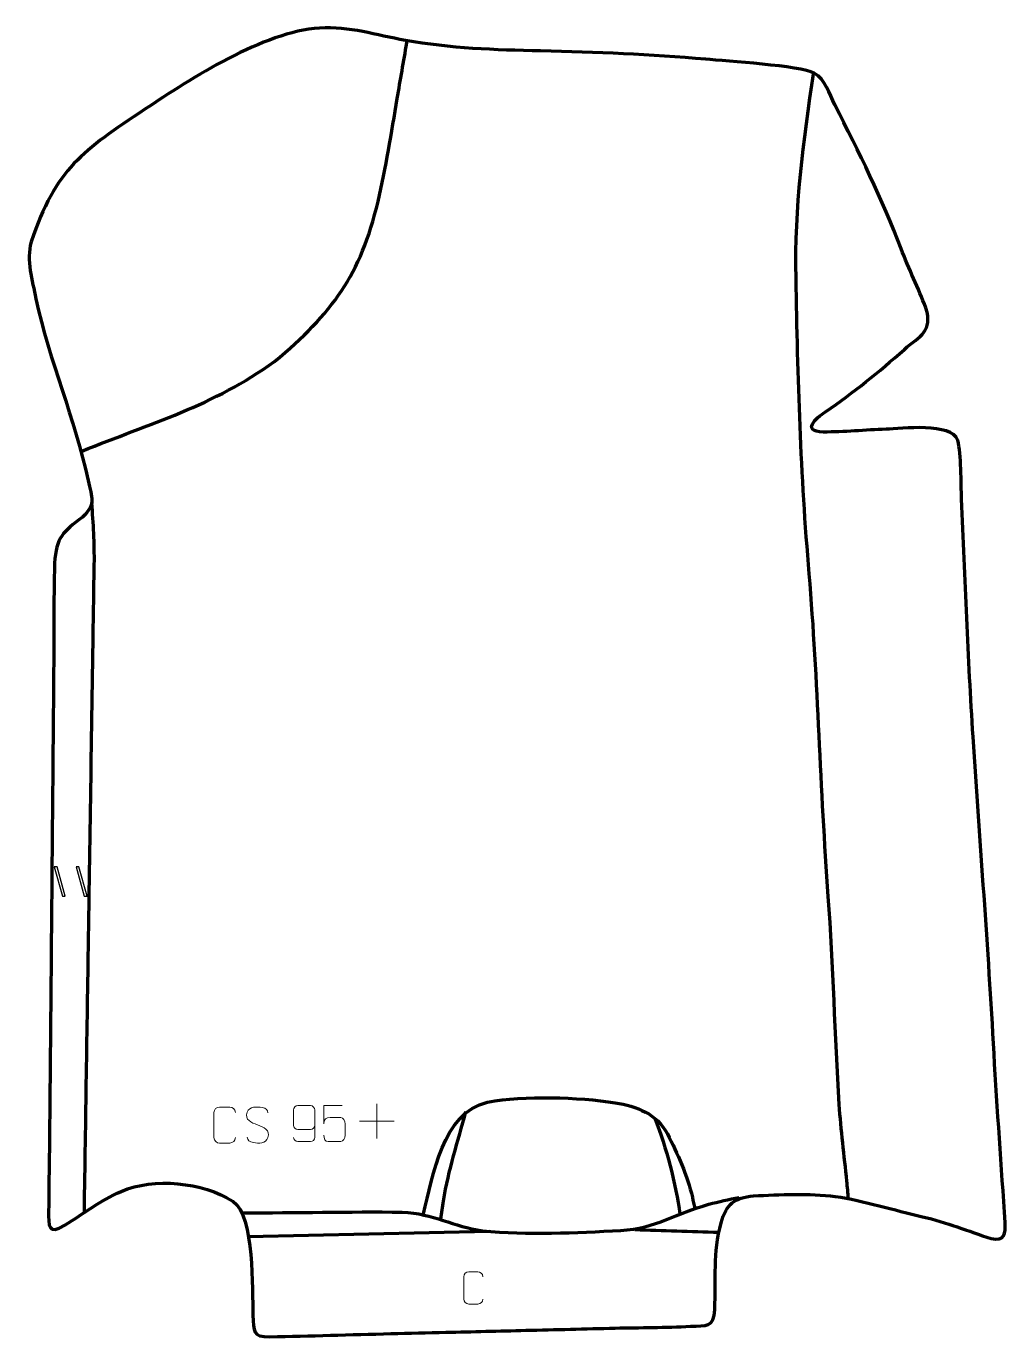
# Model space of a CAD drawing. Header units: millimetres. Extents: x 1235 to 1913, y -30 to 877.
import ezdxf

# ---------------------------------------------------------------- set-up
doc = ezdxf.new("R2010")
doc.units = ezdxf.units.MM
doc.header["$MEASUREMENT"] = 0
doc.layers.add('layer 1', color=7, linetype='Continuous')
doc.layers.add('layer 2', color=7, linetype='Continuous')

msp = doc.modelspace()

# ---------------------------------------------------------------- linework, layer by layer
at = {"layer": 'layer 1', "color": 142, "lineweight": 158}
for points, knots in [([(1273.5577, 582.8326), (1321.002, 601.964), (1364.5493, 614.2302), (1406.938, 644.8136), (1406.938, 644.8136), (1446.9365, 678.571), (1466.5568, 704.3723), (1478.5544, 755.6226), (1478.5544, 755.6226), (1483.9529, 778.6831), (1487.93, 803.441), (1491.9138, 826.8637), (1491.9138, 826.8637), (1494.0975, 839.7033), (1496.2413, 852.5499), (1498.4996, 865.3766), (1498.4996, 865.3766), (1498.4996, 865.3766), (1498.6649, 866.3151), (1498.6649, 866.3151)], [0, 0, 0, 0, 0.16666667, 0.16666667, 0.16666667, 0.16666667, 0.33333333, 0.33333333, 0.33333333, 0.33333333, 0.5, 0.5, 0.5, 0.5, 0.66666667, 0.66666667, 0.66666667, 0.66666667, 1, 1, 1, 1]), ([(1779.9689, 845.2566), (1772.7004, 796.2903), (1766.8055, 752.1942), (1767.6899, 702.4001), (1767.6899, 702.4001), (1768.9372, 633.7773), (1770.8345, 566.3301), (1776.8821, 497.9007), (1776.8821, 497.9007), (1783.0005, 423.5701), (1784.4869, 348.903), (1790.0467, 274.4311), (1790.0467, 274.4311), (1793.5194, 226.466), (1794.5188, 178.4408), (1797.6426, 130.5165), (1797.6426, 130.5165), (1798.7826, 113.0269), (1801.1576, 95.0489), (1802.8514, 77.5129), (1802.8514, 77.5129), (1803.2468, 73.4194), (1803.6428, 69.3259), (1804.0382, 65.2324)], [0, 0, 0, 0, 0.14285714, 0.14285714, 0.14285714, 0.14285714, 0.28571429, 0.28571429, 0.28571429, 0.28571429, 0.42857143, 0.42857143, 0.42857143, 0.42857143, 0.57142857, 0.57142857, 0.57142857, 0.57142857, 0.71428571, 0.71428571, 0.71428571, 0.71428571, 1, 1, 1, 1]), ([(1280.2266, 547.2269), (1281.2515, 532.3504), (1282.1689, 519.4128), (1281.9237, 504.4055), (1281.9237, 504.4055), (1281.5488, 481.4554), (1281.2178, 458.5043), (1280.8666, 435.5538), (1280.8666, 435.5538), (1280.2805, 397.3033), (1279.6944, 359.0528), (1279.1082, 320.8023), (1279.1082, 320.8023), (1279.0105, 314.4272), (1278.9128, 308.0521), (1278.8152, 301.677), (1278.8152, 301.677), (1278.527, 282.8705), (1278.2388, 264.064), (1277.9506, 245.2575), (1277.9506, 245.2575), (1276.9883, 182.463), (1276.0261, 119.6684), (1275.0639, 56.8738), (1275.0639, 56.8738), (1275.0639, 56.8738), (1275.0492, 55.9175), (1275.0492, 55.9175)], [0, 0, 0, 0, 0.125, 0.125, 0.125, 0.125, 0.25, 0.25, 0.25, 0.25, 0.375, 0.375, 0.375, 0.375, 0.5, 0.5, 0.5, 0.5, 0.625, 0.625, 0.625, 0.625, 0.75, 0.75, 0.75, 0.75, 1, 1, 1, 1]), ([(1510.0035, 54.8433), (1516.7584, 81.2277), (1522.8494, 124.8049), (1554.414, 132.2254), (1554.414, 132.2254), (1579.9667, 136.8556), (1617.0154, 135.6409), (1642.7764, 131.8083), (1642.7764, 131.8083), (1657.6552, 129.1883), (1671.4719, 124.356), (1678.8849, 110.1568), (1678.8849, 110.1568), (1685.867, 96.783), (1692.7328, 81.0305), (1696.1466, 66.3304), (1696.1466, 66.3304), (1696.7368, 63.7889), (1697.3133, 61.2681), (1697.957, 58.7382)], [0, 0, 0, 0, 0.16666667, 0.16666667, 0.16666667, 0.16666667, 0.33333333, 0.33333333, 0.33333333, 0.33333333, 0.5, 0.5, 0.5, 0.5, 0.66666667, 0.66666667, 0.66666667, 0.66666667, 1, 1, 1, 1]), ([(1539.2259, 125.7597), (1533.5074, 104.5085), (1527.2339, 85.6992), (1523.6437, 63.7336), (1523.6437, 63.7336), (1522.9743, 59.6381), (1522.344, 55.5353), (1521.7001, 51.4356)], [0, 0, 0, 0, 0.33333333, 0.33333333, 0.33333333, 0.33333333, 1, 1, 1, 1]), ([(1384.8094, 55.4755), (1421.5812, 55.6684), (1458.5057, 56.3817), (1495.2594, 56.0547), (1495.2594, 56.0547), (1516.9029, 55.1525), (1530.7469, 45.8637), (1550.8404, 43.1836), (1550.8404, 43.1836), (1582.1597, 39.981), (1615.2541, 41.8847), (1646.7222, 43.3062), (1646.7222, 43.3062), (1670.9057, 44.745), (1685.0665, 55.3957), (1707.4683, 61.4608), (1707.4683, 61.4608), (1714.4385, 63.348), (1721.4143, 64.8424), (1728.5062, 66.1805)], [0, 0, 0, 0, 0.16666667, 0.16666667, 0.16666667, 0.16666667, 0.33333333, 0.33333333, 0.33333333, 0.33333333, 0.5, 0.5, 0.5, 0.5, 0.66666667, 0.66666667, 0.66666667, 0.66666667, 1, 1, 1, 1])]:
    msp.add_open_spline(points, degree=3, knots=knots, dxfattribs=at)
at = {"layer": 'layer 1', "color": 142}
for points in [[(1260.0995, 274.7894), (1260.0995, 274.7894), (1254.4531, 295.0372), (1254.4531, 295.0372), (1254.4531, 295.0372), (1254.4531, 295.0372), (1256.3716, 295.0372), (1256.3716, 295.0372), (1256.3716, 295.0372), (1256.3716, 295.0372), (1262.0179, 274.7894), (1262.0179, 274.7894), (1262.0179, 274.7894), (1262.0179, 274.7894), (1260.0995, 274.7894), (1260.0995, 274.7894)], [(1275.256, 274.7894), (1275.256, 274.7894), (1269.6097, 295.0372), (1269.6097, 295.0372), (1269.6097, 295.0372), (1269.6097, 295.0372), (1271.5282, 295.0372), (1271.5282, 295.0372), (1271.5282, 295.0372), (1271.5282, 295.0372), (1277.1744, 274.7894), (1277.1744, 274.7894), (1277.1744, 274.7894), (1277.1744, 274.7894), (1275.256, 274.7894), (1275.256, 274.7894)]]:
    msp.add_open_spline(points, degree=3, knots=[0, 0, 0, 0, 0.2, 0.2, 0.2, 0.2, 0.4, 0.4, 0.4, 0.4, 0.6, 0.6, 0.6, 0.6, 1, 1, 1, 1], dxfattribs=at)
at = {"layer": 'layer 1', "color": 142, "lineweight": 158}
for points in [[(1670.3392, 120.2918), (1678.1077, 101.6628), (1684.6991, 74.8355), (1687.5674, 54.7893)], [(1388.6458, 39.064), (1388.6458, 39.064), (1555.735, 42.7536), (1555.735, 42.7536)], [(1714.3399, 41.8439), (1695.0097, 42.4711), (1675.6795, 43.0978), (1656.3493, 43.7258)]]:
    msp.add_open_spline(points, degree=3, dxfattribs=at)
at = {"layer": 'layer 2', "color": 242, "lineweight": 158}
msp.add_open_spline([(1591.1445, 859.8151), (1629.8007, 859.0145), (1666.9886, 857.4412), (1705.5324, 854.0367), (1705.5324, 854.0367), (1719.5948, 852.8151), (1770.8798, 849.5639), (1780.4424, 844.4909), (1780.4424, 844.4909), (1788.5553, 839.8128), (1790.6524, 830.5797), (1794.7685, 822.5001), (1794.7685, 822.5001), (1811.4973, 789.6624), (1827.6496, 757.4172), (1840.6684, 722.8468), (1840.6684, 722.8468), (1845.9987, 709.0394), (1852.627, 695.5998), (1857.8008, 681.8833), (1857.8008, 681.8833), (1862.8509, 665.6233), (1853.8108, 662.7875), (1842.9153, 653.1867), (1842.9153, 653.1867), (1825.056, 637.4587), (1808.1202, 623.4055), (1788.3239, 610.0976), (1788.3239, 610.0976), (1781.5252, 605.5274), (1771.477, 596.3213), (1786.7528, 596.0304), (1786.7528, 596.0304), (1801.0956, 595.8771), (1815.8403, 597.524), (1830.3068, 597.9799), (1830.3068, 597.9799), (1840.7277, 598.4971), (1875.735, 602.6488), (1879.8902, 590.314), (1879.8902, 590.314), (1882.3728, 580.4277), (1882.0644, 560.7832), (1882.5655, 549.6806), (1882.5655, 549.6806), (1885.0276, 494.6455), (1886.9086, 440.0297), (1890.483, 385.0116), (1890.483, 385.0116), (1895.3014, 311.8914), (1901.015, 239.1014), (1904.9893, 165.8908), (1904.9893, 165.8908), (1907.14, 126.8111), (1910.2042, 87.8073), (1912.6513, 48.751), (1912.6513, 48.751), (1913.1232, 41.2179), (1912.4708, 35.6198), (1903.0559, 37.7625), (1903.0559, 37.7625), (1886.8326, 42.8499), (1872.2742, 49.069), (1855.4987, 52.8728), (1855.4987, 52.8728), (1835.7955, 57.4476), (1814.9468, 63.8844), (1795.1226, 66.9479), (1795.1226, 66.9479), (1777.0008, 69.1826), (1756.7921, 68.1749), (1738.5101, 67.2694), (1738.5101, 67.2694), (1724.9376, 65.9736), (1720.1387, 61.7596), (1715.9986, 48.66), (1715.9986, 48.66), (1710.5536, 27.6691), (1712.4639, 9.7394), (1711.6912, -11.3602), (1711.6912, -11.3602), (1710.7762, -24.1992), (1706.1785, -22.2862), (1694.8287, -22.9621), (1694.8287, -22.9621), (1677.6916, -23.9496), (1659.8985, -23.8042), (1642.6503, -24.2321), (1642.6503, -24.2321), (1622.0238, -24.7439), (1601.3973, -25.2553), (1580.7708, -25.7667), (1580.7708, -25.7667), (1562.3656, -26.2232), (1543.9604, -26.6797), (1525.5552, -27.1362), (1525.5552, -27.1362), (1512.862, -27.451), (1500.1688, -27.7658), (1487.4755, -28.0807), (1487.4755, -28.0807), (1459.5842, -28.7753), (1431.6619, -29.6772), (1403.7716, -30.2003), (1403.7716, -30.2003), (1391.2278, -30.2512), (1392.7932, -26.7219), (1392.0095, -15.3744), (1392.0095, -15.3744), (1391.2868, 2.6174), (1393.2399, 52.6997), (1378.133, 63.6647), (1378.133, 63.6647), (1356.8645, 76.7299), (1323.7392, 80.2758), (1300.6525, 70.383), (1300.6525, 70.383), (1285.5835, 63.4975), (1275.4322, 55.616), (1261.8045, 46.9214), (1261.8045, 46.9214), (1250.0101, 39.7463), (1250.515, 46.4253), (1250.5731, 56.9139), (1250.5731, 56.9139), (1250.6855, 77.2255), (1251.0834, 97.6292), (1251.264, 117.9637), (1251.264, 117.9637), (1251.499, 144.4169), (1251.7336, 170.8702), (1251.9685, 197.3234), (1251.9685, 197.3234), (1252.0251, 203.6977), (1252.0817, 210.072), (1252.1382, 216.4463), (1252.1382, 216.4463), (1252.4183, 247.999), (1252.6984, 279.5517), (1252.9785, 311.1043), (1252.9785, 311.1043), (1253.0917, 323.8528), (1253.2048, 336.6014), (1253.318, 349.35), (1253.318, 349.35), (1253.4878, 368.4728), (1253.6575, 387.5955), (1253.8273, 406.7184), (1253.8273, 406.7184), (1253.8839, 413.0927), (1253.9404, 419.467), (1253.997, 425.8412), (1253.997, 425.8412), (1254.2182, 452.3018), (1254.0005, 478.9062), (1254.6488, 505.3441), (1254.6488, 505.3441), (1255.7692, 522.8149), (1260.514, 527.1481), (1273.912, 537.0634), (1273.912, 537.0634), (1284.0774, 546.4446), (1280.1719, 550.1464), (1277.8995, 562.5369), (1277.8995, 562.5369), (1268.7929, 605.3874), (1250.8276, 645.13), (1241.8006, 688.2779), (1241.8006, 688.2779), (1239.0941, 700.8554), (1235.0302, 714.9612), (1238.4127, 727.6499), (1238.4127, 727.6499), (1255.2724, 778.1773), (1274.4945, 790.9844), (1317.1262, 819.4418), (1317.1262, 819.4418), (1348.9193, 840.6303), (1399.606, 873.2405), (1437.9435, 875.6189), (1437.9435, 875.6189), (1459.1767, 876.9361), (1476.9705, 870.7223), (1497.4843, 867.0975), (1497.4843, 867.0975), (1528.9386, 861.5396), (1559.3286, 860.4786), (1591.1445, 859.8151)], degree=3, knots=[0, 0, 0, 0, 0.02083333, 0.02083333, 0.02083333, 0.02083333, 0.04166667, 0.04166667, 0.04166667, 0.04166667, 0.0625, 0.0625, 0.0625, 0.0625, 0.08333333, 0.08333333, 0.08333333, 0.08333333, 0.10416667, 0.10416667, 0.10416667, 0.10416667, 0.125, 0.125, 0.125, 0.125, 0.14583333, 0.14583333, 0.14583333, 0.14583333, 0.16666667, 0.16666667, 0.16666667, 0.16666667, 0.1875, 0.1875, 0.1875, 0.1875, 0.20833333, 0.20833333, 0.20833333, 0.20833333, 0.22916667, 0.22916667, 0.22916667, 0.22916667, 0.25, 0.25, 0.25, 0.25, 0.27083333, 0.27083333, 0.27083333, 0.27083333, 0.29166667, 0.29166667, 0.29166667, 0.29166667, 0.3125, 0.3125, 0.3125, 0.3125, 0.33333333, 0.33333333, 0.33333333, 0.33333333, 0.35416667, 0.35416667, 0.35416667, 0.35416667, 0.375, 0.375, 0.375, 0.375, 0.39583333, 0.39583333, 0.39583333, 0.39583333, 0.41666667, 0.41666667, 0.41666667, 0.41666667, 0.4375, 0.4375, 0.4375, 0.4375, 0.45833333, 0.45833333, 0.45833333, 0.45833333, 0.47916667, 0.47916667, 0.47916667, 0.47916667, 0.5, 0.5, 0.5, 0.5, 0.52083333, 0.52083333, 0.52083333, 0.52083333, 0.54166667, 0.54166667, 0.54166667, 0.54166667, 0.5625, 0.5625, 0.5625, 0.5625, 0.58333333, 0.58333333, 0.58333333, 0.58333333, 0.60416667, 0.60416667, 0.60416667, 0.60416667, 0.625, 0.625, 0.625, 0.625, 0.64583333, 0.64583333, 0.64583333, 0.64583333, 0.66666667, 0.66666667, 0.66666667, 0.66666667, 0.6875, 0.6875, 0.6875, 0.6875, 0.70833333, 0.70833333, 0.70833333, 0.70833333, 0.72916667, 0.72916667, 0.72916667, 0.72916667, 0.75, 0.75, 0.75, 0.75, 0.77083333, 0.77083333, 0.77083333, 0.77083333, 0.79166667, 0.79166667, 0.79166667, 0.79166667, 0.8125, 0.8125, 0.8125, 0.8125, 0.83333333, 0.83333333, 0.83333333, 0.83333333, 0.85416667, 0.85416667, 0.85416667, 0.85416667, 0.875, 0.875, 0.875, 0.875, 0.89583333, 0.89583333, 0.89583333, 0.89583333, 0.91666667, 0.91666667, 0.91666667, 0.91666667, 0.9375, 0.9375, 0.9375, 0.9375, 0.95833333, 0.95833333, 0.95833333, 0.95833333, 1, 1, 1, 1], dxfattribs=at)
at = {"layer": 'layer 2', "color": 250, "lineweight": 9}
for points, knots in [([(1379.868, 107.665), (1379.7282, 105.3416), (1378.051, 103.862), (1375.9033, 103.8512), (1375.9033, 103.8512), (1373.5714, 103.8516), (1371.2395, 103.8516), (1368.908, 103.8512), (1368.908, 103.8512), (1366.983, 103.7458), (1365.0109, 105.6303), (1365.0221, 107.6476), (1365.0221, 107.6476), (1365.0225, 113.4177), (1365.0225, 119.1874), (1365.0221, 124.9567), (1365.0221, 124.9567), (1365.0263, 127.0948), (1366.773, 128.814), (1368.9254, 128.8005), (1368.9254, 128.8005), (1371.2511, 128.8005), (1373.5772, 128.8005), (1375.9033, 128.8005), (1375.9033, 128.8005), (1377.8499, 128.836), (1379.8413, 127.3445), (1379.868, 124.9069)], [0, 0, 0, 0, 0.125, 0.125, 0.125, 0.125, 0.25, 0.25, 0.25, 0.25, 0.375, 0.375, 0.375, 0.375, 0.5, 0.5, 0.5, 0.5, 0.625, 0.625, 0.625, 0.625, 0.75, 0.75, 0.75, 0.75, 1, 1, 1, 1]), ([(1395.1779, 116.497), (1390.9296, 117.9674), (1386.0215, 119.7632), (1388.0266, 125.2835), (1388.0266, 125.2835), (1389.5301, 129.4234), (1394.7437, 129.0349), (1398.3473, 128.4338), (1398.3473, 128.4338), (1401.2079, 127.9566), (1402.0726, 126.7434), (1402.3832, 124.6593)], [0, 0, 0, 0, 0.25, 0.25, 0.25, 0.25, 0.5, 0.5, 0.5, 0.5, 1, 1, 1, 1]), ([(1419.9938, 107.781), (1420.0179, 106.4415), (1421.3741, 104.7882), (1422.946, 104.8226), (1422.946, 104.8226), (1425.9308, 104.8229), (1428.916, 104.8229), (1431.9014, 104.8226), (1431.9014, 104.8226), (1433.1205, 104.8076), (1434.8487, 106.2452), (1434.8537, 107.781), (1434.8537, 107.781), (1434.8534, 114.1414), (1434.8534, 120.5022), (1434.8537, 126.863), (1434.8537, 126.863), (1434.849, 128.0259), (1433.1205, 129.797), (1431.9014, 129.8214), (1431.9014, 129.8214), (1428.916, 129.8211), (1425.9308, 129.8211), (1422.946, 129.8214), (1422.946, 129.8214), (1421.6679, 129.7776), (1419.9982, 128.1631), (1419.9938, 126.863), (1419.9938, 126.863), (1419.9938, 123.2796), (1419.9938, 119.6966), (1419.9938, 116.1138), (1419.9938, 116.1138), (1420.0323, 114.6356), (1421.615, 113.2027), (1422.946, 113.2048), (1422.946, 113.2048), (1425.9308, 113.2045), (1428.916, 113.2045), (1431.9014, 113.2048), (1431.9014, 113.2048), (1433.2309, 113.1998), (1434.8739, 114.707), (1434.8322, 116.1356)], [0, 0, 0, 0, 0.08333333, 0.08333333, 0.08333333, 0.08333333, 0.16666667, 0.16666667, 0.16666667, 0.16666667, 0.25, 0.25, 0.25, 0.25, 0.33333333, 0.33333333, 0.33333333, 0.33333333, 0.41666667, 0.41666667, 0.41666667, 0.41666667, 0.5, 0.5, 0.5, 0.5, 0.58333333, 0.58333333, 0.58333333, 0.58333333, 0.66666667, 0.66666667, 0.66666667, 0.66666667, 0.75, 0.75, 0.75, 0.75, 0.83333333, 0.83333333, 0.83333333, 0.83333333, 1, 1, 1, 1]), ([(1453.8391, 129.7788), (1453.8391, 129.7788), (1440.9874, 129.7788), (1440.9874, 129.7788), (1440.9874, 129.7788), (1440.9877, 125.5482), (1440.9877, 121.3173), (1440.9874, 117.0861), (1440.9874, 117.0861), (1440.9871, 120.3962), (1442.6181, 121.468), (1445.4301, 121.5285), (1445.4301, 121.5285), (1447.8697, 121.5288), (1450.3092, 121.5288), (1452.7484, 121.5285), (1452.7484, 121.5285), (1454.3982, 121.5353), (1455.8731, 119.1548), (1455.9016, 117.0861), (1455.9016, 117.0861), (1455.9013, 114.4988), (1455.9013, 111.9112), (1455.9016, 109.3235), (1455.9016, 109.3235), (1455.9478, 107.3641), (1454.4484, 104.9278), (1452.8225, 104.8693), (1452.8225, 104.8693), (1450.866, 104.8696), (1445.971, 104.8696), (1444.014, 104.8693), (1444.014, 104.8693), (1442.1685, 104.8605), (1441.0614, 106.8253), (1441.0406, 109.3764)], [0, 0, 0, 0, 0.1, 0.1, 0.1, 0.1, 0.2, 0.2, 0.2, 0.2, 0.3, 0.3, 0.3, 0.3, 0.4, 0.4, 0.4, 0.4, 0.5, 0.5, 0.5, 0.5, 0.6, 0.6, 0.6, 0.6, 0.7, 0.7, 0.7, 0.7, 0.8, 0.8, 0.8, 0.8, 1, 1, 1, 1]), ([(1395.1779, 116.4969), (1399.1965, 114.8502), (1404.226, 112.9619), (1402.392, 107.6016), (1402.392, 107.6016), (1400.9322, 103.3352), (1396.0214, 103.5919), (1392.2953, 104.1466), (1392.2953, 104.1466), (1389.5453, 104.5564), (1388.3244, 105.7699), (1387.9464, 107.8821)], [0, 0, 0, 0, 0.25, 0.25, 0.25, 0.25, 0.5, 0.5, 0.5, 0.5, 1, 1, 1, 1]), ([(1551.1813, -4.1408), (1551.0561, -6.2218), (1549.5539, -7.547), (1547.6302, -7.5567), (1547.6302, -7.5567), (1545.5416, -7.5564), (1543.453, -7.5564), (1541.3647, -7.5567), (1541.3647, -7.5567), (1539.6405, -7.6511), (1537.8741, -5.9632), (1537.8841, -4.1564), (1537.8841, -4.1564), (1537.8845, 1.0118), (1537.8845, 6.1795), (1537.8841, 11.3469), (1537.8841, 11.3469), (1537.8879, 13.262), (1539.4524, 14.8019), (1541.3803, 14.7898), (1541.3803, 14.7898), (1543.4633, 14.7898), (1545.5468, 14.7898), (1547.6302, 14.7898), (1547.6302, 14.7898), (1549.3737, 14.8216), (1551.1574, 13.4857), (1551.1813, 11.3023)], [0, 0, 0, 0, 0.125, 0.125, 0.125, 0.125, 0.25, 0.25, 0.25, 0.25, 0.375, 0.375, 0.375, 0.375, 0.5, 0.5, 0.5, 0.5, 0.625, 0.625, 0.625, 0.625, 0.75, 0.75, 0.75, 0.75, 1, 1, 1, 1])]:
    msp.add_open_spline(points, degree=3, knots=knots, dxfattribs=at)
for points in [[(1477.8441, 130.9577), (1477.8441, 130.9577), (1477.8441, 106.9798), (1477.8441, 106.9798)], [(1465.8552, 118.9687), (1465.8552, 118.9687), (1489.8331, 118.9687), (1489.8331, 118.9687)]]:
    msp.add_open_spline(points, degree=3, dxfattribs=at)

doc.saveas('drawing.dxf')
